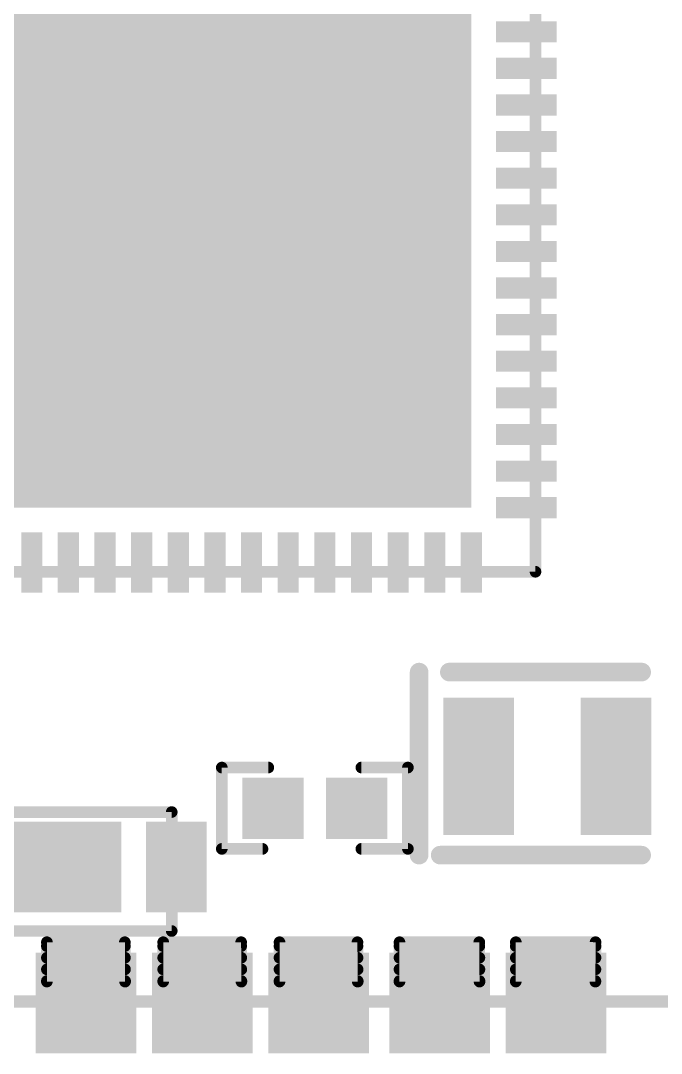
# Model space of a CAD drawing. Extents: x -11.5 to 17.2, y -4.8 to 16.3.
# Drawn here: x -4.31 to 2.68, y -4.81 to 6.48 of the extents above; entities that cross this region are included whole.
import ezdxf

# ---------------------------------------------------------------- set-up
doc = ezdxf.new("R2010")
doc.units = 0
for name, color, linetype in [('20', 7, 'CONTINUOUS'), ('21', 253, 'CONTINUOUS'), ('29', 253, 'CONTINUOUS')]:
    doc.layers.add(name, color=color, linetype=linetype)

# ---------------------------------------------------------------- blocks, each defined once
blk = doc.blocks.new('RECT')
blk.add_solid([(-0.5, -0.5), (0.5, -0.5), (-0.5, 0.5), (0.5, 0.5)])
blk = doc.blocks.new('SQUAREP')
blk.add_solid([(-0.5, -0.5), (0.5, -0.5), (-0.5, 0.5), (0.5, 0.5)])

msp = doc.modelspace()

# ---------------------------------------------------------------- linework, layer by layer
at = {"layer": '20', "const_width": 0.127}
msp.add_lwpolyline([(17.1196, -4.2418), (-10.3886, -4.2418)], dxfattribs=at)
at = {"layer": '21'}
for points, const_width in [([(1.31, 0.457), (1.31, 7.457)], 0.127), ([(-5.69, 0.457), (1.31, 0.457)], 0.127), ([(0.0394, -2.6394), (0.0394, -0.6394)], 0.2032), ([(0.3694, -0.6394), (2.4694, -0.6394)], 0.2032), ([(-1.607, -1.6821), (-2.115, -1.6821)], 0.127), ([(-2.115, -1.6821), (-2.115, -2.5711)], 0.127), ([(-0.591, -1.6821), (-0.083, -1.6821)], 0.127), ([(-0.083, -1.6821), (-0.083, -2.5711)], 0.127), ([(-2.6617, -2.1686), (-8.6617, -2.1686)], 0.127), ([(-2.6617, -3.4686), (-2.6617, -2.1686)], 0.127), ([(-2.115, -2.5711), (-1.6705, -2.5711)], 0.127), ([(-0.083, -2.5711), (-0.591, -2.5711)], 0.127), ([(2.4694, -2.6394), (0.2694, -2.6394)], 0.2032), ([(-8.6617, -3.4686), (-2.6617, -3.4686)], 0.127), ([(-10.377, -4.2356), (17.123, -4.2356)], 0.127)]:
    msp.add_lwpolyline(points, dxfattribs=dict(at, const_width=const_width))
for points, const_width in [([(1.2783, 0.457, 1), (1.3417, 0.457)], 0.0635), ([(1.31, 0.4253, 1), (1.31, 0.4888)], 0.0635), ([(0.0902, -0.6394, 1), (-0.0114, -0.6394)], 0.1016), ([(0.3694, -0.5886, 1), (0.3694, -0.6902)], 0.1016), ([(2.4694, -0.6902, 1), (2.4694, -0.5886)], 0.1016), ([(-2.0833, -1.6821, 1), (-2.1468, -1.6821)], 0.0635), ([(-2.115, -1.6504, 1), (-2.115, -1.7139)], 0.0635), ([(-1.607, -1.7139, 1), (-1.607, -1.6504)], 0.0635), ([(-0.591, -1.6504, 1), (-0.591, -1.7139)], 0.0635), ([(-0.0513, -1.6821, 1), (-0.1148, -1.6821)], 0.0635), ([(-0.083, -1.7139, 1), (-0.083, -1.6504)], 0.0635), ([(-2.6299, -2.1686, 1), (-2.6934, -2.1686)], 0.0635), ([(-2.6617, -2.2004, 1), (-2.6617, -2.1368)], 0.0635), ([(-2.115, -2.5393, 1), (-2.115, -2.6029)], 0.0635), ([(-2.1468, -2.5711, 1), (-2.0833, -2.5711)], 0.0635), ([(-1.6705, -2.6029, 1), (-1.6705, -2.5393)], 0.0635), ([(-0.591, -2.5393, 1), (-0.591, -2.6029)], 0.0635), ([(-0.1148, -2.5711, 1), (-0.0513, -2.5711)], 0.0635), ([(-0.083, -2.6029, 1), (-0.083, -2.5393)], 0.0635), ([(-0.0114, -2.6394, 1), (0.0902, -2.6394)], 0.1016), ([(0.2694, -2.5886, 1), (0.2694, -2.6902)], 0.1016), ([(2.4694, -2.6902, 1), (2.4694, -2.5886)], 0.1016), ([(-2.6934, -3.4686, 1), (-2.6299, -3.4686)], 0.0635), ([(-2.6617, -3.5004, 1), (-2.6617, -3.4369)], 0.0635)]:
    msp.add_lwpolyline(points, format="xyb", dxfattribs=dict(at, const_width=const_width))
at = {"layer": '29', "const_width": 0.127}
for points in [[(-4.0249, -4.0211), (-4.0249, -3.5906)], [(-4.0249, -3.5906), (-3.1737, -3.5906)], [(-4.0249, -3.6336), (-3.1735, -3.6336)], [(-3.1737, -3.5906), (-3.171, -4.0216)], [(-2.7549, -4.0211), (-2.7549, -3.5906)], [(-2.7549, -3.5906), (-1.9037, -3.5906)], [(-2.7549, -3.6336), (-1.9035, -3.6336)], [(-1.9037, -3.5906), (-1.901, -4.0216)], [(-1.4849, -4.0211), (-1.4849, -3.5906)], [(-1.4849, -3.5906), (-0.6337, -3.5906)], [(-1.4849, -3.6336), (-0.6335, -3.6336)], [(-0.6337, -3.5906), (-0.631, -4.0216)], [(-0.1749, -4.0211), (-0.1749, -3.5906)], [(-0.1749, -3.5906), (0.6963, -3.5906)], [(-0.1749, -3.6336), (0.6965, -3.6336)], [(0.6963, -3.5906), (0.699, -4.0216)], [(1.0951, -4.0211), (1.0951, -3.5906)], [(1.0951, -3.5906), (1.9663, -3.5906)], [(1.0951, -3.6336), (1.966, -3.6336)], [(1.9663, -3.5906), (1.964, -4.0216)], [(-4.0249, -3.7606), (-3.1726, -3.7606)], [(-2.7549, -3.7606), (-1.9027, -3.7606)], [(-1.4849, -3.7606), (-0.6327, -3.7606)], [(-0.1749, -3.7606), (0.6974, -3.7606)], [(1.0951, -3.7606), (1.9654, -3.7606)], [(-4.0249, -3.8876), (-3.1718, -3.8876)], [(-2.7549, -3.8876), (-1.9018, -3.8876)], [(-1.4849, -3.8876), (-0.6318, -3.8876)], [(-0.1749, -3.8876), (0.6982, -3.8876)], [(1.0951, -3.8876), (1.9647, -3.8876)], [(-4.0249, -4.0146), (-3.171, -4.0146)], [(-3.171, -4.0216), (-4.0249, -4.0211)], [(-2.7549, -4.0146), (-1.901, -4.0146)], [(-1.901, -4.0216), (-2.7549, -4.0211)], [(-1.4849, -4.0146), (-0.631, -4.0146)], [(-0.631, -4.0216), (-1.4849, -4.0211)], [(-0.1749, -4.0146), (0.699, -4.0146)], [(0.699, -4.0216), (-0.1749, -4.0211)], [(1.0951, -4.0146), (1.9641, -4.0146)], [(1.964, -4.0216), (1.0951, -4.0211)]]:
    msp.add_lwpolyline(points, dxfattribs=at)
at = {"layer": '29', "const_width": 0.0635}
for points in [[(-3.9931, -3.5906, 1), (-4.0566, -3.5906)], [(-4.0249, -3.5588, 1), (-4.0249, -3.6223)], [(-4.0249, -3.6019, 1), (-4.0249, -3.6654)], [(-3.142, -3.5904, 1), (-3.2055, -3.5908)], [(-3.1737, -3.6223, 1), (-3.1737, -3.5588)], [(-3.1735, -3.6654, 1), (-3.1735, -3.6019)], [(-2.7231, -3.5906, 1), (-2.7866, -3.5906)], [(-2.7549, -3.5588, 1), (-2.7549, -3.6223)], [(-2.7549, -3.6019, 1), (-2.7549, -3.6654)], [(-1.872, -3.5904, 1), (-1.9355, -3.5908)], [(-1.9037, -3.6223, 1), (-1.9037, -3.5588)], [(-1.9035, -3.6654, 1), (-1.9035, -3.6019)], [(-1.4849, -3.5588, 1), (-1.4849, -3.6223)], [(-1.4849, -3.6019, 1), (-1.4849, -3.6654)], [(-1.4531, -3.5906, 1), (-1.5166, -3.5906)], [(-0.602, -3.5904, 1), (-0.6655, -3.5908)], [(-0.6337, -3.6223, 1), (-0.6337, -3.5588)], [(-0.6335, -3.6654, 1), (-0.6335, -3.6019)], [(-0.1431, -3.5906, 1), (-0.2066, -3.5906)], [(-0.1749, -3.5588, 1), (-0.1749, -3.6223)], [(-0.1749, -3.6019, 1), (-0.1749, -3.6654)], [(0.728, -3.5904, 1), (0.6645, -3.5908)], [(0.6963, -3.6223, 1), (0.6963, -3.5588)], [(0.6965, -3.6654, 1), (0.6965, -3.6019)], [(1.1269, -3.5906, 1), (1.0634, -3.5906)], [(1.0951, -3.5588, 1), (1.0951, -3.6223)], [(1.0951, -3.6019, 1), (1.0951, -3.6654)], [(1.998, -3.5907, 1), (1.9345, -3.5904)], [(1.966, -3.6654, 1), (1.966, -3.6019)], [(1.9663, -3.6223, 1), (1.9663, -3.5588)], [(-4.0249, -3.7288, 1), (-4.0249, -3.7924)], [(-3.1726, -3.7924, 1), (-3.1726, -3.7288)], [(-2.7549, -3.7288, 1), (-2.7549, -3.7924)], [(-1.9027, -3.7924, 1), (-1.9027, -3.7288)], [(-1.4849, -3.7288, 1), (-1.4849, -3.7924)], [(-0.6327, -3.7924, 1), (-0.6327, -3.7288)], [(-0.1749, -3.7288, 1), (-0.1749, -3.7924)], [(0.6974, -3.7924, 1), (0.6974, -3.7288)], [(1.0951, -3.7288, 1), (1.0951, -3.7924)], [(1.9654, -3.7924, 1), (1.9654, -3.7288)], [(-4.0249, -3.8559, 1), (-4.0249, -3.9194)], [(-3.1718, -3.9194, 1), (-3.1718, -3.8559)], [(-2.7549, -3.8559, 1), (-2.7549, -3.9194)], [(-1.9018, -3.9194, 1), (-1.9018, -3.8559)], [(-1.4849, -3.8559, 1), (-1.4849, -3.9194)], [(-0.6318, -3.9194, 1), (-0.6318, -3.8559)], [(-0.1749, -3.8559, 1), (-0.1749, -3.9194)], [(0.6982, -3.9194, 1), (0.6982, -3.8559)], [(1.0951, -3.8559, 1), (1.0951, -3.9194)], [(1.9647, -3.9194, 1), (1.9647, -3.8559)], [(-4.0249, -3.9829, 1), (-4.0249, -4.0464)], [(-4.0249, -3.9893, 1), (-4.0249, -4.0528)], [(-4.0566, -4.0211, 1), (-3.9931, -4.0211)], [(-3.2027, -4.0218, 1), (-3.1392, -4.0214)], [(-3.171, -4.0464, 1), (-3.171, -3.9829)], [(-3.171, -4.0533, 1), (-3.171, -3.9898)], [(-2.7549, -3.9829, 1), (-2.7549, -4.0464)], [(-2.7549, -3.9893, 1), (-2.7549, -4.0528)], [(-2.7866, -4.0211, 1), (-2.7231, -4.0211)], [(-1.9327, -4.0218, 1), (-1.8692, -4.0214)], [(-1.901, -4.0464, 1), (-1.901, -3.9829)], [(-1.901, -4.0533, 1), (-1.901, -3.9898)], [(-1.4849, -3.9829, 1), (-1.4849, -4.0464)], [(-1.4849, -3.9893, 1), (-1.4849, -4.0528)], [(-1.5166, -4.0211, 1), (-1.4531, -4.0211)], [(-0.6627, -4.0218, 1), (-0.5992, -4.0214)], [(-0.631, -4.0464, 1), (-0.631, -3.9829)], [(-0.631, -4.0533, 1), (-0.631, -3.9898)], [(-0.1749, -3.9829, 1), (-0.1749, -4.0464)], [(-0.1749, -3.9893, 1), (-0.1749, -4.0528)], [(-0.2066, -4.0211, 1), (-0.1431, -4.0211)], [(0.6673, -4.0218, 1), (0.7308, -4.0214)], [(0.699, -4.0464, 1), (0.699, -3.9829)], [(0.699, -4.0533, 1), (0.699, -3.9898)], [(1.0951, -3.9829, 1), (1.0951, -4.0464)], [(1.0951, -3.9893, 1), (1.0951, -4.0528)], [(1.0634, -4.0211, 1), (1.1269, -4.0211)], [(1.9323, -4.0214, 1), (1.9958, -4.0217)], [(1.964, -4.0533, 1), (1.964, -3.9898)], [(1.9641, -4.0464, 1), (1.9641, -3.9829)]]:
    msp.add_lwpolyline(points, format="xyb", dxfattribs=at)

# ---------------------------------------------------------------- block references
at = {"layer": '29'}
for p, xscale, yscale in [((-2.19, 3.957), 5.6016, 5.6016), ((-4.19, 0.557), 0.2308, 0.66), ((-3.79, 0.557), 0.2308, 0.66), ((-3.39, 0.557), 0.2308, 0.66), ((-2.99, 0.557), 0.2308, 0.66), ((-2.59, 0.557), 0.2308, 0.66), ((-2.19, 0.557), 0.2308, 0.66), ((-1.79, 0.557), 0.2308, 0.66), ((-1.39, 0.557), 0.2308, 0.66), ((-0.99, 0.557), 0.2308, 0.66), ((-0.59, 0.557), 0.2308, 0.66), ((-0.19, 0.557), 0.2308, 0.66), ((0.21, 0.557), 0.2308, 0.66), ((0.61, 0.557), 0.2308, 0.66), ((0.6894, -1.6694), 0.77, 1.5016), ((2.1894, -1.6694), 0.77, 1.5016), ((-1.5562, -2.1266), 0.6706, 0.6706), ((-0.6418, -2.1266), 0.6706, 0.6706)]:
    msp.add_blockref('RECT', p, dxfattribs=dict(at, xscale=xscale, yscale=yscale))
for name, p, xscale, yscale, rotation in [('RECT', (1.21, 6.357), 0.2308, 0.66, 90), ('RECT', (1.21, 5.957), 0.2308, 0.66, 90), ('RECT', (1.21, 5.557), 0.2308, 0.66, 90), ('RECT', (1.21, 5.157), 0.2308, 0.66, 90), ('RECT', (1.21, 4.757), 0.2308, 0.66, 90), ('RECT', (1.21, 4.357), 0.2308, 0.66, 90), ('RECT', (1.21, 3.957), 0.2308, 0.66, 90), ('RECT', (1.21, 3.557), 0.2308, 0.66, 90), ('RECT', (1.21, 3.157), 0.2308, 0.66, 90), ('RECT', (1.21, 2.757), 0.2308, 0.66, 90), ('RECT', (1.21, 2.357), 0.2308, 0.66, 90), ('RECT', (1.21, 1.957), 0.2308, 0.66, 90), ('RECT', (1.21, 1.557), 0.2308, 0.66, 90), ('RECT', (1.21, 1.157), 0.2308, 0.66, 90), ('RECT', (-4.0117, -2.7686), 0.99, 1.6016, 270), ('RECT', (-2.6117, -2.7686), 0.99, 0.66, 270), ('SQUAREP', (-3.597, -4.2552), 1.1, 1.1, 90), ('SQUAREP', (-2.327, -4.2552), 1.1, 1.1, 90), ('SQUAREP', (-1.057, -4.2552), 1.1, 1.1, 90), ('SQUAREP', (0.263, -4.2552), 1.1, 1.1, 90), ('SQUAREP', (1.533, -4.2552), 1.1, 1.1, 90)]:
    msp.add_blockref(name, p, dxfattribs=dict(at, xscale=xscale, yscale=yscale, rotation=rotation))

doc.saveas('drawing.dxf')
